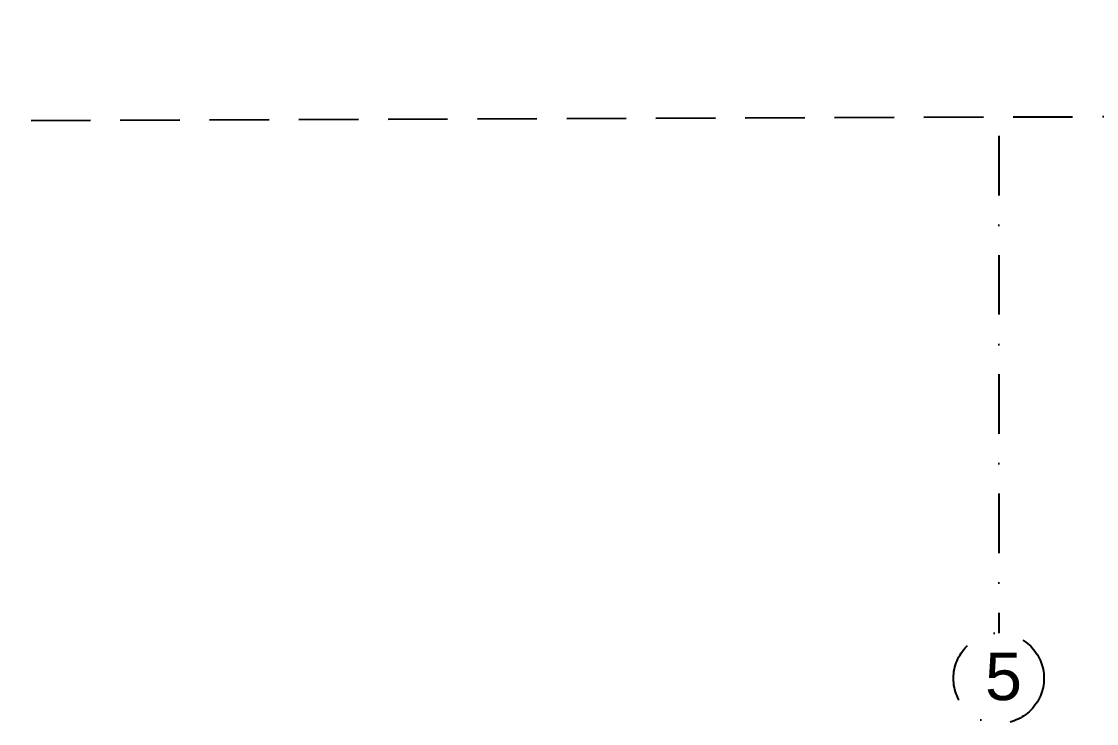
# Model space of a CAD drawing. Header units: millimetres. Extents: x -29311 to -3405, y 28913 to 42880.
# Drawn here: x -26297.7 to -25846.2, y 38974.1 to 39269.2 of the extents above; entities that cross this region are included whole.
import ezdxf

# ---------------------------------------------------------------- set-up
doc = ezdxf.new("R2010")
doc.units = ezdxf.units.MM
for name, pattern in [('( Hidden )', [0.375, 0.25, -0.125]), ('DASHDOT', [1, 0.5, -0.25, 0, -0.25]), ('DASHDOT2', [0.5, 0.25, -0.125, 0, -0.125])]:
    doc.linetypes.add(name, pattern=pattern)
for name, color, linetype in [('A-AKS', 57, 'DASHDOT'), ('A-AKS.', 57, 'DASHDOT2'), ('vaz_bina2', 161, 'Continuous')]:
    doc.layers.add(name, color=color, linetype=linetype)
doc.styles.add('text1', font='arial.ttf')

# ---------------------------------------------------------------- blocks, each defined once
blk = doc.blocks.new('AKS')
at = {"layer": 'A-AKS.', "ltscale": 100}
blk.add_line((2494.05, 50), (2494.05, -158.94), dxfattribs=at)
blk.add_circle((2494.05, -177.94), 19, dxfattribs=at)
at = {"layer": 'A-AKS.', "ltscale": 100, "insert": (2488.29, -167.12), "char_height": 20, "width": 18.8945, "attachment_point": 1, "style": 'text1'}
blk.add_mtext('5', dxfattribs=at)

msp = doc.modelspace()

# ---------------------------------------------------------------- linework, layer by layer
at = {"layer": 'vaz_bina2', "linetype": '( Hidden )', "ltscale": 100}
msp.add_lwpolyline([(-28374.8, 41087.28), (-28131.22, 39221.08), (-23118.21, 39238.89), (-22100.43, 39242.51), (-22369.36, 40634.75), (-22611.15, 41117.08), (-22939.4, 41407.74), (-23296.6, 41596.35), (-23667.74, 41706.43), (-24036.53, 41755.81), (-28439.79, 41585.13)], close=True, dxfattribs=at)

# ---------------------------------------------------------------- block references
at = {"layer": 'A-AKS'}
msp.add_blockref('AKS', (-28381.33, 39171.08), dxfattribs=at)

doc.saveas('drawing.dxf')
